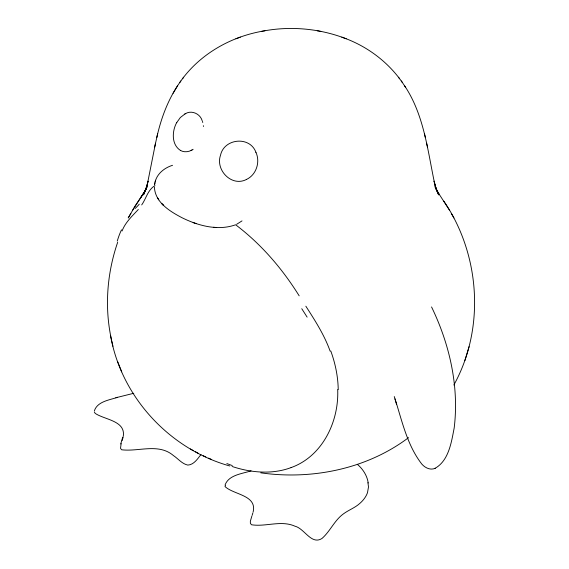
<?xml version="1.0" encoding="UTF-8"?>
<svg xmlns="http://www.w3.org/2000/svg" width="569" height="569" viewBox="0 0 569 569"><rect width="100%" height="100%" fill="white"/><g stroke="black" fill="none" stroke-linecap="round" stroke-linejoin="round"><path stroke-width="0.85" d="M337.687 389.537C339.088 421.451 322.495 456.388 291.072 467.597M154.555 184.84L155.337 181.077M123.267 436.338C125.77 420.704 104.81 419.851 95.236 413.407L94.29 411.956M154.903 182.713L154.626 184.299M253.105 512.121C257.316 495.016 233.852 494.909 224.99 486.545L225.516 485.457M94.354 410.896C97.342 401.401 109.547 400.035 117.641 397.304M155.515 143.232L147.158 185.202L148.054 181.141L145.764 189.683L147.022 185.586L143.516 194.897L147.158 186.632L142.919 194.733L145.315 190.565L132.79 209.997M120.728 443.984L122.755 437.084M156.802 137.549C161.205 117.434 168.716 97.712 180.885 80.976M453.849 385.028C485.3 328.249 480.193 254.514 443.856 201.163M154.668 147.079L157.634 133.758M121.161 443.543L120.514 448.344L121.631 449.78C138.701 451.907 158.545 442.874 173.438 455.57C178.197 458.749 182.009 463.87 187.834 465.093C193.951 464.702 197.55 458.87 200.999 454.51M225.032 485.08C228.71 474.809 242.138 473.828 251.071 470.848M122.171 440.484L123.139 437.184M464.837 360.661L469.105 346.663M252.095 515.443L252.856 512.954M155.444 180.757C157.826 172.962 165.024 167.642 172.549 165.295M155.166 181.639L155.6 180.252M117.676 242.28C106.83 273.746 104.319 308.234 111.702 340.767M251.832 516.211L250.353 521.197L250.381 523.331L251.512 524.767C265.815 527.043 281.058 519.952 295.012 526.218C304.543 528.558 311.392 545.308 322.004 538.452C330.233 531.268 334.408 520.4 343.37 513.921C348.605 510.002 354.992 507.84 359.85 503.38A52.668 30.406 0 0 0 367.496 492.662L368.492 486.943L367.923 482.619M122.065 230.993C125.322 222.315 132.221 216.113 138.31 209.47M176.632 122.712L180.345 117.52L185.188 113.786M176.753 122.484C171.945 131.034 171.276 144.761 180.622 150.522M130.863 213.396L128.224 217.977L135.358 205.537L143.239 193.837L140.401 198.069M173.068 93.302L177.578 85.741M141.702 204.918C146.212 198.503 147.805 189.762 154.996 185.615M179.719 82.555C198.787 54.802 229.947 36.864 262.821 31.131M182.521 78.778L183.659 77.242M255.965 152.428C250.033 135.714 224.094 138.359 220.537 155.173C215.167 170.024 231.811 187.329 246.597 179.377M246.455 179.455C256.327 174.896 260.467 161.937 255.894 152.264M242.003 220.9L236.633 224.307M408.563 437.639C366.891 469.02 311.926 480.101 260.758 472.832M193.147 149.313L191.646 150.202M185.38 113.686C191.682 109.881 200.16 113.779 202.166 120.671M180.345 150.38C183.723 152.378 188.054 152.108 191.454 150.301M184.854 113.956L185.736 113.508M191.099 150.479L191.981 150.031M394.26 396.536C401.785 419.509 406.679 444.659 421.835 464.112C425.029 467.825 430.505 470.549 435.271 468.244M434.929 468.394C448.849 460.67 451.402 442.184 454.176 428.023C459.275 386.6 449.624 344.231 431.551 306.947M235.075 224.968C217.564 231.007 198.225 225.701 182.172 217.806C170.046 211.476 155.024 202.422 154.419 187.101M238.39 37.846L240.346 37.12M235.907 38.784L237.956 38.023M291.043 467.611C272.103 474.66 250.979 472.739 232.102 466.48M115.792 397.759L133.786 393.279M263.582 30.989C290.268 26.01 318.306 28.429 343.754 37.846M261.363 31.402L264.934 30.74M213.439 227.266L216.697 227.5M317.21 30.74L318.562 30.989M319.323 31.131L320.781 31.402M229.784 465.983C169.754 449.261 121.396 397.254 110.578 335.674M193.14 222.579L196.383 223.674M344.188 38.023C369.295 47.149 391.451 64.596 405.533 87.363M341.798 37.12L346.237 38.784M203.218 455.741L205.829 456.914M208.588 458.137L211.035 459.24M190.352 448.941L193.154 450.492M195.409 451.715L198.069 453.187M235.637 224.791C261.214 244.115 282.302 268.689 299.173 295.83M357.503 464.439C362.986 469.197 367.204 475.712 368.207 482.996M398.485 77.242L399.623 78.778M401.266 80.976L402.432 82.555M158.758 199.826L157.649 198.09L157.855 198.41M305.845 306.2C315.048 320.525 324.358 334.985 330.12 351.116M404.566 85.741C424.325 115.223 427.696 151.39 434.986 185.202L434.09 181.141L436.387 189.683L435.121 185.586L438.628 194.897L434.986 186.632L439.232 194.733L436.828 190.565L449.354 209.997M451.281 213.396L453.92 217.977M117.762 361.912L119.696 366.792M119.81 367.026L121.723 371.856M202.422 121.368L202.763 122.499M394.936 398.876L396.6 404.538M424.51 133.758L425.349 137.549M426.629 143.232L427.483 147.079M111.823 341.215L112.939 346.272M203.361 125.685L203.439 126.496M139.263 204.171A223.987 92.327 11.7 0 1 135.202 208.432M117.264 241.092A122.449 51.964 76.5 0 1 121.496 229.826M232.23 465.549A211.007 155.991 81.3 0 1 226.839 463.536M330.795 351.03A122.449 94.383 45 0 1 338.228 389.673M301.762 308.718A223.987 18.749 58.5 0 1 307.125 317.132M163.687 205.544L162.101 203.944L163.687 205.544"/></g></svg>
